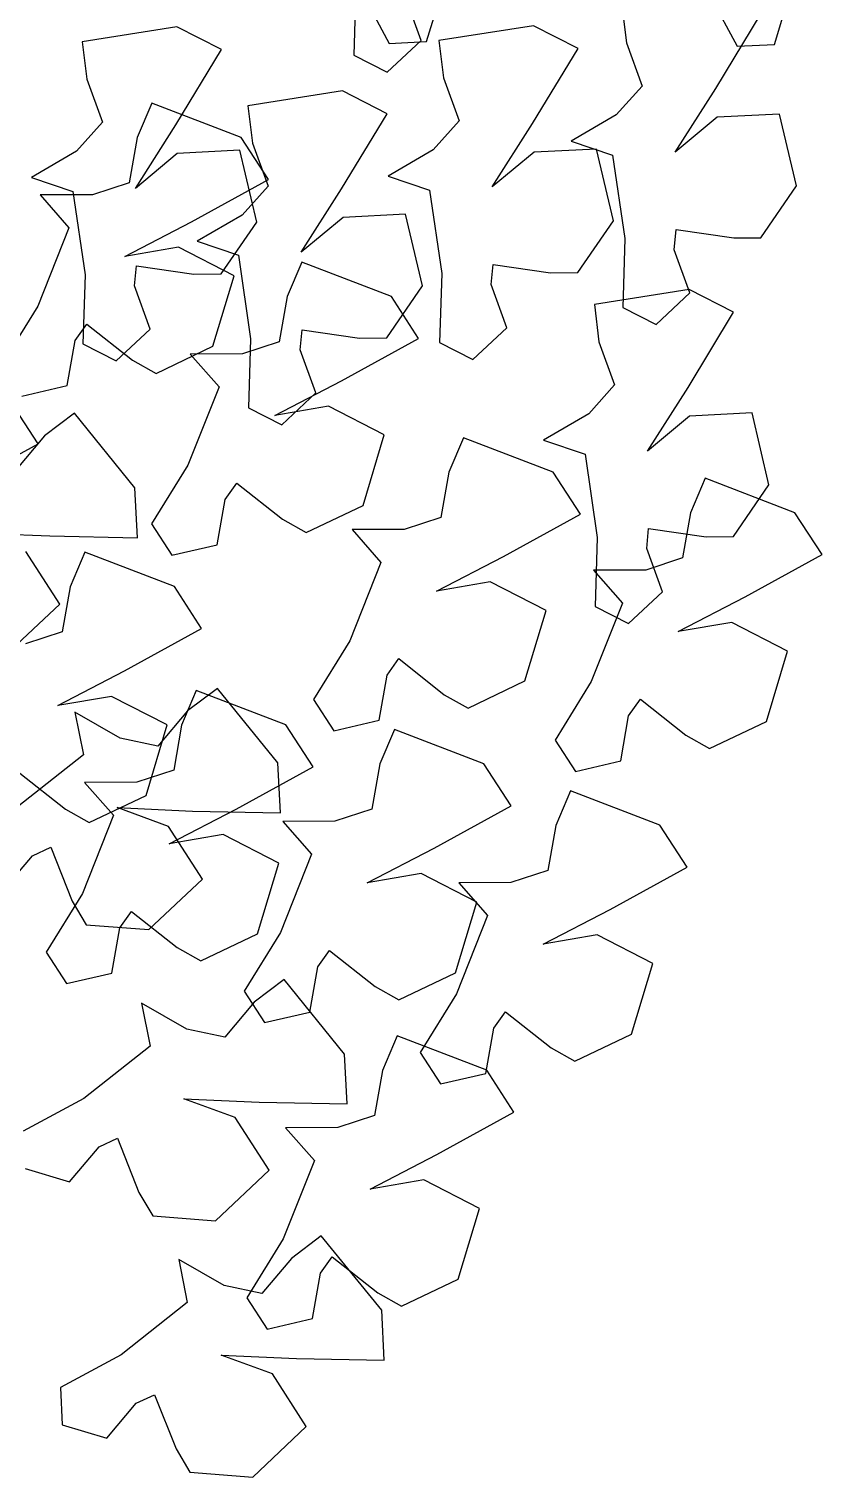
# Model space of a CAD drawing. Header units: millimetres. Extents: x 441061 to 442903, y 4515148 to 4515613.
# Drawn here: x 442384.8224 to 442384.9237, y 4515545.4489 to 4515545.6338 of the extents above; entities that cross this region are included whole.
import ezdxf

# ---------------------------------------------------------------- set-up
doc = ezdxf.new("R2010")
doc.units = ezdxf.units.MM
doc.linetypes.add('CONTINUA', pattern=[0])
doc.layers.add('01_piscinas', color=254, linetype='Continuous')

# ---------------------------------------------------------------- blocks, each defined once
blk = doc.blocks.new('A$C21391103')
at = {"layer": '01_piscinas'}
for p, q in [((132.8211, 80.0567), (132.819, 79.9862)), ((132.8219, 80.0602), (132.8553, 79.9981)), ((133.1773, 80.0574), (133.2107, 79.9953)), ((132.8877, 80.0014), (132.8717, 80.0454)), ((132.8934, 80.0001), (132.9072, 80.0456)), ((133.2488, 79.9973), (133.2626, 80.0428)), ((133.093, 80.0368), (133.0976, 79.9987)), ((133.1888, 79.9521), (133.2353, 80.0289)), ((132.6382, 80.0151), (132.5415, 79.9998)), ((132.6838, 79.9919), (132.6382, 80.0151)), ((133.0027, 80.0164), (132.9059, 80.0011)), ((133.0482, 79.9932), (133.0027, 80.0164)), ((132.5415, 79.9998), (132.5461, 79.9617)), ((132.853, 79.9689), (132.8877, 80.0014)), ((132.8553, 79.9981), (132.8934, 80.0001)), ((132.9059, 80.0011), (132.9106, 79.9631)), ((133.0976, 79.9987), (133.1136, 79.9547)), ((133.2107, 79.9953), (133.2488, 79.9973)), ((132.6373, 79.9151), (132.6838, 79.9919)), ((132.819, 79.9862), (132.853, 79.9689)), ((133.0017, 79.9165), (133.0482, 79.9932)), ((132.5461, 79.9617), (132.5621, 79.9177)), ((132.9106, 79.9631), (132.9266, 79.9191)), ((133.1136, 79.9547), (133.0872, 79.9252)), ((132.8075, 79.9497), (132.7107, 79.9344)), ((132.853, 79.9265), (132.8075, 79.9497)), ((133.1473, 79.8872), (133.1888, 79.9521)), ((132.6126, 79.9374), (132.5976, 79.9021)), ((132.704, 79.9022), (132.6126, 79.9374)), ((132.7107, 79.9344), (132.7154, 79.8964)), ((132.8065, 79.8498), (132.853, 79.9265)), ((133.0872, 79.9252), (133.0411, 79.8984)), ((133.2541, 79.9261), (133.1902, 79.9229)), ((133.2714, 79.8528), (133.2541, 79.9261)), ((132.5621, 79.9177), (132.5357, 79.8882)), ((132.5958, 79.8502), (132.6373, 79.9151)), ((132.9266, 79.9191), (132.9002, 79.8896)), ((132.9603, 79.8516), (133.0017, 79.9165)), ((133.1902, 79.9229), (133.1473, 79.8872)), ((132.5976, 79.9021), (132.5894, 79.856)), ((132.7319, 79.8594), (132.704, 79.9022)), ((132.7154, 79.8964), (132.7314, 79.8524)), ((133.0411, 79.8984), (133.0834, 79.8841)), ((132.5357, 79.8882), (132.4896, 79.8614)), ((132.6387, 79.8859), (132.5958, 79.8502)), ((132.7026, 79.8891), (132.6387, 79.8859)), ((132.7199, 79.8158), (132.7026, 79.8891)), ((132.9002, 79.8896), (132.8541, 79.8628)), ((133.0032, 79.8873), (132.9603, 79.8516)), ((133.0671, 79.8904), (133.0032, 79.8873)), ((133.0843, 79.8172), (133.0671, 79.8904)), ((133.0834, 79.8841), (133.0959, 79.7989)), ((132.4896, 79.8614), (132.5319, 79.8471)), ((132.5894, 79.856), (132.5519, 79.8436)), ((132.6532, 79.8161), (132.7319, 79.8594)), ((132.7314, 79.8524), (132.705, 79.8229)), ((132.7651, 79.7849), (132.8065, 79.8498)), ((132.8541, 79.8628), (132.8964, 79.8485)), ((133.235, 79.7998), (133.2714, 79.8528)), ((132.5519, 79.8436), (132.4985, 79.8435)), ((132.4985, 79.8435), (132.528, 79.8099)), ((132.5319, 79.8471), (132.5444, 79.7618)), ((132.8964, 79.8485), (132.9088, 79.7632)), ((132.705, 79.8229), (132.6589, 79.7961)), ((132.808, 79.8206), (132.7651, 79.7849)), ((132.8719, 79.8237), (132.808, 79.8206)), ((132.8891, 79.7505), (132.8719, 79.8237)), ((132.528, 79.8099), (132.4961, 79.7299)), ((132.5849, 79.7807), (132.6532, 79.8161)), ((132.6835, 79.7628), (132.7199, 79.8158)), ((133.0479, 79.7642), (133.0843, 79.8172)), ((133.1465, 79.7875), (133.1484, 79.8081)), ((133.1484, 79.8081), (133.2072, 79.7996)), ((132.6399, 79.7902), (132.5849, 79.7807)), ((132.6968, 79.7609), (132.6399, 79.7902)), ((132.6589, 79.7961), (132.7012, 79.7818)), ((133.0959, 79.7989), (133.0938, 79.7284)), ((133.2072, 79.7996), (133.235, 79.7998)), ((132.7012, 79.7818), (132.7136, 79.6965)), ((133.1625, 79.7436), (133.1465, 79.7875)), ((132.5444, 79.7618), (132.5423, 79.6914)), ((132.595, 79.7505), (132.5969, 79.7711)), ((132.5969, 79.7711), (132.6556, 79.7625)), ((132.6556, 79.7625), (132.6835, 79.7628)), ((132.6751, 79.6889), (132.6968, 79.7609)), ((132.7659, 79.7749), (132.7509, 79.7396)), ((132.8574, 79.7397), (132.7659, 79.7749)), ((132.9088, 79.7632), (132.9067, 79.6927)), ((132.9594, 79.7519), (132.9613, 79.7725)), ((132.9613, 79.7725), (133.0201, 79.7639)), ((133.0201, 79.7639), (133.0479, 79.7642)), ((132.611, 79.7065), (132.595, 79.7505)), ((132.8527, 79.6975), (132.8891, 79.7505)), ((132.9754, 79.7079), (132.9594, 79.7519)), ((133.1616, 79.7468), (133.0648, 79.7315)), ((133.2071, 79.7236), (133.1616, 79.7468)), ((132.7509, 79.7396), (132.7428, 79.6935)), ((132.8852, 79.6969), (132.8574, 79.7397)), ((133.0648, 79.7315), (133.0695, 79.6934)), ((133.1278, 79.7111), (133.1625, 79.7436)), ((132.4961, 79.7299), (132.4591, 79.6699)), ((133.0938, 79.7284), (133.1278, 79.7111)), ((133.1606, 79.6468), (133.2071, 79.7236)), ((132.5343, 79.6948), (132.5462, 79.7116)), ((132.5462, 79.7116), (132.5929, 79.6748)), ((132.5763, 79.6741), (132.611, 79.7065)), ((132.7642, 79.6852), (132.7661, 79.7058)), ((132.7661, 79.7058), (132.8249, 79.6972)), ((132.9407, 79.6754), (132.9754, 79.7079)), ((132.5262, 79.6487), (132.5343, 79.6948)), ((132.5423, 79.6914), (132.5763, 79.6741)), ((132.6171, 79.6612), (132.6751, 79.6889)), ((132.7428, 79.6935), (132.7052, 79.6811)), ((132.7136, 79.6965), (132.7115, 79.626)), ((132.8066, 79.6536), (132.8852, 79.6969)), ((132.8249, 79.6972), (132.8527, 79.6975)), ((132.9067, 79.6927), (132.9407, 79.6754)), ((133.0695, 79.6934), (133.0855, 79.6494)), ((132.5929, 79.6748), (132.6171, 79.6612)), ((132.7052, 79.6811), (132.6519, 79.681)), ((132.6519, 79.681), (132.6813, 79.6474)), ((132.7802, 79.6412), (132.7642, 79.6852)), ((132.4799, 79.6379), (132.5262, 79.6487)), ((132.6813, 79.6474), (132.6495, 79.5673)), ((132.7382, 79.6182), (132.8066, 79.6536)), ((133.0855, 79.6494), (133.0591, 79.6199)), ((133.1192, 79.5819), (133.1606, 79.6468)), ((132.4965, 79.5892), (132.4687, 79.6321)), ((132.7932, 79.6276), (132.7382, 79.6182)), ((132.7456, 79.6087), (132.7802, 79.6412)), ((132.8501, 79.5984), (132.7932, 79.6276)), ((132.5338, 79.6204), (132.5031, 79.5973)), ((132.5954, 79.5442), (132.5338, 79.6204)), ((132.7115, 79.626), (132.7456, 79.6087)), ((133.0591, 79.6199), (133.013, 79.5931)), ((133.1621, 79.6176), (133.1192, 79.5819)), ((133.226, 79.6208), (133.1621, 79.6176)), ((133.2432, 79.5475), (133.226, 79.6208)), ((132.8285, 79.5264), (132.8501, 79.5984)), ((132.4179, 79.546), (132.4965, 79.5892)), ((132.5031, 79.5973), (132.473, 79.5615)), ((132.9312, 79.5955), (132.9162, 79.5602)), ((133.0227, 79.5604), (132.9312, 79.5955)), ((133.013, 79.5931), (133.0553, 79.5788)), ((133.0553, 79.5788), (133.0677, 79.4935)), ((132.6495, 79.5673), (132.6124, 79.5074)), ((132.9162, 79.5602), (132.9081, 79.5141)), ((133.0506, 79.5175), (133.0227, 79.5604)), ((133.1781, 79.5541), (133.1631, 79.5188)), ((133.2696, 79.5189), (133.1781, 79.5541)), ((132.5981, 79.4932), (132.5954, 79.5442)), ((132.6877, 79.5323), (132.6996, 79.5491)), ((132.6996, 79.5491), (132.7462, 79.5123)), ((133.2068, 79.4945), (133.2432, 79.5475)), ((132.6795, 79.4862), (132.6877, 79.5323)), ((132.7704, 79.4987), (132.8285, 79.5264)), ((132.7462, 79.5123), (132.7704, 79.4987)), ((132.9081, 79.5141), (132.8705, 79.5018)), ((132.9719, 79.4743), (133.0506, 79.5175)), ((133.1631, 79.5188), (133.155, 79.4727)), ((133.2974, 79.4761), (133.2696, 79.5189)), ((132.4315, 79.4985), (132.5084, 79.4951)), ((132.5084, 79.4951), (132.5981, 79.4932)), ((132.6124, 79.5074), (132.6332, 79.4754)), ((132.8705, 79.5018), (132.8172, 79.5016)), ((132.8172, 79.5016), (132.8467, 79.4681)), ((133.1183, 79.4822), (133.1202, 79.5028)), ((133.1202, 79.5028), (133.179, 79.4942)), ((133.179, 79.4942), (133.2068, 79.4945)), ((132.6332, 79.4754), (132.6795, 79.4862)), ((133.0677, 79.4935), (133.0656, 79.4231)), ((133.1343, 79.4382), (133.1183, 79.4822)), ((132.5185, 79.4255), (132.4838, 79.4792)), ((132.5442, 79.4785), (132.5292, 79.4432)), ((132.6357, 79.4434), (132.5442, 79.4785)), ((132.8467, 79.4681), (132.8148, 79.388)), ((132.9036, 79.4388), (132.9719, 79.4743)), ((133.155, 79.4727), (133.1174, 79.4603)), ((133.2188, 79.4328), (133.2974, 79.4761)), ((133.1174, 79.4603), (133.064, 79.4602)), ((133.064, 79.4602), (133.0935, 79.4266)), ((132.5292, 79.4432), (132.5211, 79.3971)), ((132.6635, 79.4006), (132.6357, 79.4434)), ((132.9585, 79.4483), (132.9036, 79.4388)), ((133.0155, 79.4191), (132.9585, 79.4483)), ((133.0997, 79.4058), (133.1343, 79.4382)), ((132.4637, 79.3739), (132.5185, 79.4255)), ((133.0935, 79.4266), (133.0617, 79.3465)), ((133.0656, 79.4231), (133.0997, 79.4058)), ((133.1504, 79.3974), (133.2188, 79.4328)), ((132.9938, 79.347), (133.0155, 79.4191)), ((133.2054, 79.4068), (133.1504, 79.3974)), ((133.2623, 79.3776), (133.2054, 79.4068)), ((132.5211, 79.3971), (132.4835, 79.3848)), ((132.5848, 79.3573), (132.6635, 79.4006)), ((132.8148, 79.388), (132.7778, 79.328)), ((133.2407, 79.3056), (133.2623, 79.3776)), ((132.853, 79.3529), (132.8649, 79.3698)), ((132.8649, 79.3698), (132.9115, 79.333)), ((132.5165, 79.3219), (132.5848, 79.3573)), ((132.8448, 79.3068), (132.853, 79.3529)), ((132.9358, 79.3193), (132.9938, 79.347)), ((133.0617, 79.3465), (133.0246, 79.2866)), ((132.6581, 79.3373), (132.6431, 79.302)), ((132.6796, 79.3394), (132.649, 79.3164)), ((132.7496, 79.3022), (132.6581, 79.3373)), ((132.7413, 79.2633), (132.6796, 79.3394)), ((132.9115, 79.333), (132.9358, 79.3193)), ((132.5715, 79.3313), (132.5165, 79.3219)), ((132.6284, 79.3021), (132.5715, 79.3313)), ((132.7778, 79.328), (132.7986, 79.296)), ((133.0998, 79.3115), (133.1118, 79.3283)), ((133.1118, 79.3283), (133.1584, 79.2915)), ((132.5339, 79.3152), (132.5427, 79.2714)), ((132.5802, 79.2886), (132.5339, 79.3152)), ((132.6067, 79.23), (132.6284, 79.3021)), ((132.649, 79.3164), (132.6189, 79.2805)), ((132.6431, 79.302), (132.635, 79.2559)), ((132.7774, 79.2593), (132.7496, 79.3022)), ((132.7986, 79.296), (132.8448, 79.3068)), ((133.0917, 79.2654), (133.0998, 79.3115)), ((133.1826, 79.2779), (133.2407, 79.3056)), ((132.6189, 79.2805), (132.5802, 79.2886)), ((132.8605, 79.2975), (132.8455, 79.2622)), ((132.952, 79.2624), (132.8605, 79.2975)), ((133.1584, 79.2915), (133.1826, 79.2779)), ((133.0246, 79.2866), (133.0454, 79.2546)), ((132.5427, 79.2714), (132.4751, 79.218)), ((132.6987, 79.2161), (132.7774, 79.2593)), ((132.744, 79.2122), (132.7413, 79.2633)), ((132.8455, 79.2622), (132.8374, 79.2161)), ((132.9798, 79.2195), (132.952, 79.2624)), ((133.0454, 79.2546), (133.0917, 79.2654)), ((132.4779, 79.2528), (132.5245, 79.216)), ((132.5974, 79.2436), (132.544, 79.2434)), ((132.544, 79.2434), (132.5735, 79.2099)), ((132.635, 79.2559), (132.5974, 79.2436)), ((132.5487, 79.2023), (132.6067, 79.23)), ((133.0403, 79.2348), (133.0253, 79.1995)), ((133.1318, 79.1997), (133.0403, 79.2348)), ((132.5245, 79.216), (132.5487, 79.2023)), ((132.5773, 79.2176), (132.6542, 79.2141)), ((132.6297, 79.1983), (132.5773, 79.2176)), ((132.6304, 79.1806), (132.6987, 79.2161)), ((132.6542, 79.2141), (132.744, 79.2122)), ((132.8374, 79.2161), (132.7998, 79.2038)), ((132.9011, 79.1763), (132.9798, 79.2195)), ((132.5735, 79.2099), (132.5417, 79.1298)), ((132.6643, 79.1445), (132.6297, 79.1983)), ((132.7998, 79.2038), (132.7464, 79.2036)), ((132.7464, 79.2036), (132.7759, 79.17)), ((133.0253, 79.1995), (133.0172, 79.1534)), ((133.1596, 79.1568), (133.1318, 79.1997)), ((132.6854, 79.1901), (132.6304, 79.1806)), ((132.7423, 79.1609), (132.6854, 79.1901)), ((132.4906, 79.1685), (132.5093, 79.1771)), ((132.5093, 79.1771), (132.5313, 79.1219)), ((132.7759, 79.17), (132.7441, 79.09)), ((132.8328, 79.1408), (132.9011, 79.1763)), ((132.4605, 79.1326), (132.4906, 79.1685)), ((132.7206, 79.0888), (132.7423, 79.1609)), ((133.081, 79.1136), (133.1596, 79.1568)), ((132.6095, 79.093), (132.6643, 79.1445)), ((132.8878, 79.1503), (132.8328, 79.1408)), ((132.9447, 79.121), (132.8878, 79.1503)), ((132.9796, 79.1411), (132.9262, 79.1409)), ((132.9262, 79.1409), (132.9557, 79.1074)), ((133.0172, 79.1534), (132.9796, 79.1411)), ((132.5417, 79.1298), (132.5046, 79.0698)), ((132.5313, 79.1219), (132.5455, 79.098)), ((132.5798, 79.0947), (132.5918, 79.1116)), ((132.5918, 79.1116), (132.6384, 79.0748)), ((132.923, 79.049), (132.9447, 79.121)), ((133.0126, 79.0782), (133.081, 79.1136)), ((132.5455, 79.098), (132.6095, 79.093)), ((132.5717, 79.0486), (132.5798, 79.0947)), ((132.9557, 79.1074), (132.9239, 79.0273)), ((132.6626, 79.0611), (132.7206, 79.0888)), ((132.7441, 79.09), (132.707, 79.03)), ((133.0676, 79.0876), (133.0126, 79.0782)), ((133.1245, 79.0584), (133.0676, 79.0876)), ((132.5046, 79.0698), (132.5254, 79.0378)), ((132.6384, 79.0748), (132.6626, 79.0611)), ((132.7822, 79.0549), (132.7942, 79.0717)), ((132.7942, 79.0717), (132.8408, 79.035)), ((132.7741, 79.0088), (132.7822, 79.0549)), ((133.1028, 78.9863), (133.1245, 79.0584)), ((132.5254, 79.0378), (132.5717, 79.0486)), ((132.7478, 79.0421), (132.7172, 79.019)), ((132.8095, 78.9659), (132.7478, 79.0421)), ((132.865, 79.0213), (132.923, 79.049)), ((132.707, 79.03), (132.7278, 78.998)), ((132.8408, 79.035), (132.865, 79.0213)), ((132.9239, 79.0273), (132.8868, 78.9674)), ((132.6021, 79.0178), (132.6109, 78.974)), ((132.6484, 78.9913), (132.6021, 79.0178)), ((132.7172, 79.019), (132.6871, 78.9832)), ((132.7278, 78.998), (132.7741, 79.0088)), ((132.962, 78.9922), (132.974, 79.0091)), ((132.974, 79.0091), (133.0206, 78.9723)), ((132.6871, 78.9832), (132.6484, 78.9913)), ((132.9539, 78.9461), (132.962, 78.9922)), ((132.8633, 78.9845), (132.8483, 78.9492)), ((132.9548, 78.9494), (132.8633, 78.9845)), ((133.0448, 78.9586), (133.1028, 78.9863)), ((132.6109, 78.974), (132.5432, 78.9206)), ((132.8122, 78.9149), (132.8095, 78.9659)), ((132.8868, 78.9674), (132.9076, 78.9353)), ((133.0206, 78.9723), (133.0448, 78.9586)), ((132.8483, 78.9492), (132.8401, 78.9031)), ((132.9826, 78.9065), (132.9548, 78.9494)), ((132.9076, 78.9353), (132.9539, 78.9461)), ((132.5432, 78.9206), (132.4812, 78.8872)), ((132.6455, 78.9203), (132.7224, 78.9168)), ((132.6979, 78.901), (132.6455, 78.9203)), ((132.7224, 78.9168), (132.8122, 78.9149)), ((132.8401, 78.9031), (132.8026, 78.8908)), ((132.9039, 78.8633), (132.9826, 78.9065)), ((132.7325, 78.8472), (132.6979, 78.901)), ((132.8026, 78.8908), (132.7492, 78.8906)), ((132.7492, 78.8906), (132.7787, 78.857)), ((132.5587, 78.8711), (132.5775, 78.8798)), ((132.5775, 78.8798), (132.5995, 78.8246)), ((132.5286, 78.8353), (132.5587, 78.8711)), ((132.8356, 78.8278), (132.9039, 78.8633)), ((132.4832, 78.8491), (132.5286, 78.8353)), ((132.6777, 78.7956), (132.7325, 78.8472)), ((132.7787, 78.857), (132.7469, 78.777)), ((132.8906, 78.8373), (132.8356, 78.8278)), ((132.9475, 78.8081), (132.8906, 78.8373)), ((132.5995, 78.8246), (132.6137, 78.8006)), ((132.6137, 78.8006), (132.6777, 78.7956)), ((132.9258, 78.736), (132.9475, 78.8081)), ((132.7469, 78.777), (132.7098, 78.717)), ((132.7858, 78.7803), (132.7552, 78.7572)), ((132.8475, 78.7041), (132.7858, 78.7803)), ((132.6401, 78.756), (132.6488, 78.7122)), ((132.6864, 78.7294), (132.6401, 78.756)), ((132.7552, 78.7572), (132.7251, 78.7213)), ((132.785, 78.7419), (132.7969, 78.7588)), ((132.7969, 78.7588), (132.8436, 78.722)), ((132.7769, 78.6958), (132.785, 78.7419)), ((132.7251, 78.7213), (132.6864, 78.7294)), ((132.8678, 78.7083), (132.9258, 78.736)), ((132.6488, 78.7122), (132.5812, 78.6588)), ((132.7098, 78.717), (132.7306, 78.685)), ((132.8436, 78.722), (132.8678, 78.7083)), ((132.7306, 78.685), (132.7769, 78.6958)), ((132.8501, 78.6531), (132.8475, 78.7041)), ((132.5812, 78.6588), (132.5192, 78.6254)), ((132.6835, 78.6584), (132.7604, 78.6549)), ((132.7359, 78.6391), (132.6835, 78.6584)), ((132.7604, 78.6549), (132.8501, 78.6531)), ((132.7705, 78.5853), (132.7359, 78.6391)), ((132.5192, 78.6254), (132.5212, 78.5872)), ((132.5666, 78.5734), (132.5967, 78.6093)), ((132.5967, 78.6093), (132.6155, 78.6179)), ((132.6155, 78.6179), (132.6375, 78.5627)), ((132.5212, 78.5872), (132.5666, 78.5734)), ((132.7157, 78.5338), (132.7705, 78.5853)), ((132.6375, 78.5627), (132.6516, 78.5388)), ((132.6516, 78.5388), (132.7157, 78.5338))]:
    blk.add_line(p, q, dxfattribs=at)

msp = doc.modelspace()

# ---------------------------------------------------------------- block references
at = {"layer": '01_piscinas', "color": 6, "linetype": 'CONTINUA', "xscale": 0.125, "yscale": 0.125, "zscale": 0.125}
msp.add_blockref('A$C21391103', (442368.26149, 4515535.63213), dxfattribs=at)

doc.saveas('drawing.dxf')
